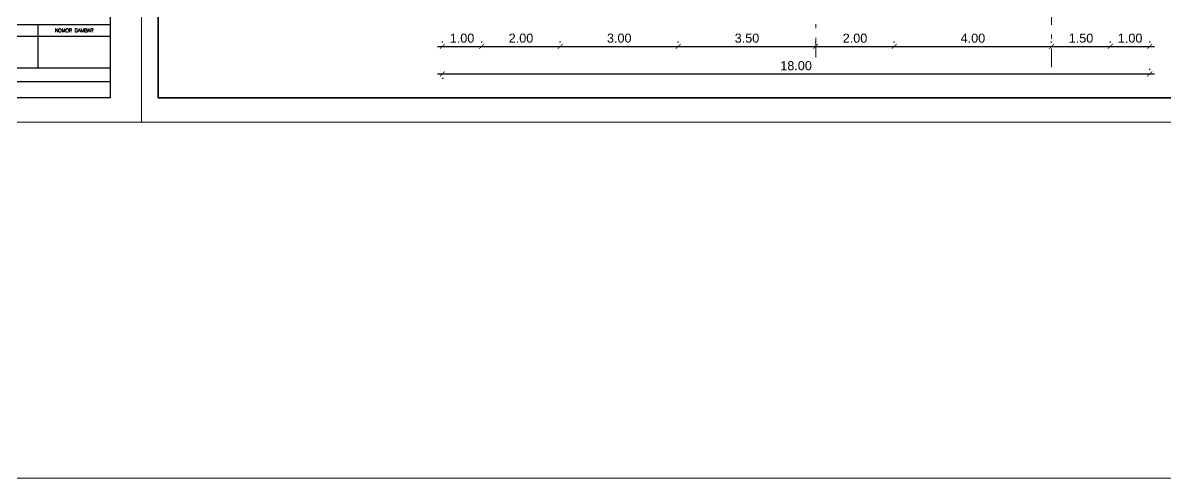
# Model space of a CAD drawing. Header units: millimetres. Extents: x -667 to -468, y -723 to -475.
# Drawn here: x -556.82 to -527.75, y -723.18 to -711.6 of the extents above; entities that cross this region are included whole.
import ezdxf
from ezdxf.enums import TextEntityAlignment as Align

# ---------------------------------------------------------------- set-up
doc = ezdxf.new("R2010")
doc.units = ezdxf.units.MM
doc.linetypes.add('CENTER', pattern=[2, 1.25, -0.25, 0.25, -0.25])
doc.linetypes.add('DASHDOT', pattern=[1, 0.5, -0.25, 0, -0.25])
doc.layers.get('0').update_dxf_attribs({"lineweight": 9})
doc.layers.get('Defpoints').update_dxf_attribs({"lineweight": 0})
doc.layers.add('GRID', color=250, linetype='CENTER', lineweight=0)
doc.layers.add('NOTASI', color=250, linetype='Continuous', lineweight=5)
doc.layers.add('KOP', color=1, linetype='Continuous')
doc.styles.add('ROMANS', font='romans.shx')
doc.styles.get("Standard").update_dxf_attribs({"font": 'arial.ttf'})
doc.dimstyles.new('Copy of 1-100', dxfattribs={"dimtxt": 0.23, "dimasz": 0.125, "dimexe": 0.125, "dimexo": 0.1, "dimgap": 0.09, "dimtad": 1, "dimtoh": 1, "dimzin": 0, "dimdsep": 46, "dimtxsty": 'Standard', "dimblk": 'ARCHTICK', "dimcen": 0.09, "dimdle": 0.125, "dimclrt": 2, "dimadec": 0, "dimazin": 0, "dimtfac": 1, "dimtofl": 0, "dimtmove": 0, "dimatfit": 3, "dimldrblk": 'ARCHTICK', "dimfxl": 1, "dimtolj": 1, "dimtzin": 0, "dimarcsym": 0})

# ---------------------------------------------------------------- blocks, each defined once
blk = doc.blocks.new('EW2433')
at = {"layer": 'Defpoints'}
for p, q in [((482.796, -195.749), (482.796, -209.927)), ((502.962, -209.927), (502.962, -195.749)), ((482.796, -209.927), (502.962, -209.927))]:
    blk.add_line(p, q, dxfattribs=at)
at = {"layer": 'KOP', "color": 11, "ltscale": 0.1}
for p, q in [((483.021, -209.596), (483.021, -195.95)), ((483.024, -195.952), (483.024, -209.593)), ((500.447, -209.596), (483.021, -209.596)), ((483.024, -209.593), (500.444, -209.593))]:
    blk.add_line(p, q, dxfattribs=at)
at = {"layer": 'KOP', "linetype": 'Continuous'}
for p, q in [((502.538, -195.95), (502.538, -209.596)), ((500.579, -208.602), (502.538, -208.602)), ((502.538, -208.602), (502.538, -209.191)), ((502.538, -209.191), (500.579, -209.191)), ((500.579, -209.374), (502.538, -209.374)), ((502.538, -209.374), (502.538, -209.596)), ((502.538, -209.596), (500.579, -209.596)), ((502.538, -209.596), (500.579, -209.596))]:
    blk.add_line(p, q, dxfattribs=at)
at = {"layer": 'KOP', "color": 3, "ltscale": 0.1}
for p, q in [((501.558, -209.191), (501.558, -208.602)), ((502.538, -208.761), (500.579, -208.761))]:
    blk.add_line(p, q, dxfattribs=at)
at = {"layer": 'KOP', "color": 1, "linetype": 'Continuous', "style": 'ROMANS', "width": 1}
blk.add_text('NOMOR GAMBAR', height=0.04899, dxfattribs=at).set_placement((502.049, -208.68), align=Align.MIDDLE)
blk = doc.blocks.new('_ArchTick')
at = {"color": 0, "linetype": 'ByBlock', "const_width": 0.15}
blk.add_lwpolyline([(-0.5, -0.5), (0.5, 0.5)], dxfattribs=at)
blk = doc.blocks.new('*D1252')
at = {"layer": 'Defpoints', "color": 0}
for p in [(-546.146, -712.201), (-545.146, -712.201), (-545.146, -712.201)]:
    blk.add_point(p, dxfattribs=at)
at = {"layer": 'NOTASI', "color": 0, "lineweight": -2}
for p, q in [((-546.146, -712.101), (-546.146, -712.076)), ((-545.146, -712.101), (-545.146, -712.076)), ((-546.271, -712.201), (-545.021, -712.201))]:
    blk.add_line(p, q, dxfattribs=at)
at = {"layer": 'NOTASI', "color": 0, "lineweight": -2, "xscale": 0.125, "yscale": 0.125, "zscale": 0.125, "rotation": 180}
blk.add_blockref('_ArchTick', (-546.146, -712.201), dxfattribs=at)
at = {"layer": 'NOTASI', "color": 0, "lineweight": -2, "xscale": 0.125, "yscale": 0.125, "zscale": 0.125}
blk.add_blockref('_ArchTick', (-545.146, -712.201), dxfattribs=at)
at = {"layer": 'NOTASI', "color": 2, "insert": (-545.646, -711.994), "char_height": 0.23, "attachment_point": 5}
blk.add_mtext('\\A1;1.00', dxfattribs=at)
blk = doc.blocks.new('*D1253')
at = {"layer": 'Defpoints', "color": 0}
for p in [(-546.146, -712.901), (-528.146, -712.901), (-528.146, -712.901)]:
    blk.add_point(p, dxfattribs=at)
at = {"layer": 'NOTASI', "color": 0, "lineweight": -2}
for p, q in [((-546.271, -712.901), (-528.021, -712.901)), ((-546.146, -713.001), (-546.146, -713.026)), ((-528.146, -712.801), (-528.146, -712.776))]:
    blk.add_line(p, q, dxfattribs=at)
at = {"layer": 'NOTASI', "color": 0, "lineweight": -2, "xscale": 0.125, "yscale": 0.125, "zscale": 0.125, "rotation": 180}
blk.add_blockref('_ArchTick', (-546.146, -712.901), dxfattribs=at)
at = {"layer": 'NOTASI', "color": 0, "lineweight": -2, "xscale": 0.125, "yscale": 0.125, "zscale": 0.125}
blk.add_blockref('_ArchTick', (-528.146, -712.901), dxfattribs=at)
at = {"layer": 'NOTASI', "color": 2, "insert": (-537.146, -712.694), "char_height": 0.23, "attachment_point": 5}
blk.add_mtext('\\A1;18.00', dxfattribs=at)
blk = doc.blocks.new('*D1254')
at = {"layer": 'Defpoints', "color": 0}
for p in [(-545.146, -712.201), (-543.146, -712.201), (-543.146, -712.201)]:
    blk.add_point(p, dxfattribs=at)
at = {"layer": 'NOTASI', "color": 0, "lineweight": -2}
for p, q in [((-545.146, -712.101), (-545.146, -712.076)), ((-543.146, -712.101), (-543.146, -712.076)), ((-545.271, -712.201), (-543.021, -712.201))]:
    blk.add_line(p, q, dxfattribs=at)
at = {"layer": 'NOTASI', "color": 0, "lineweight": -2, "xscale": 0.125, "yscale": 0.125, "zscale": 0.125, "rotation": 180}
blk.add_blockref('_ArchTick', (-545.146, -712.201), dxfattribs=at)
at = {"layer": 'NOTASI', "color": 0, "lineweight": -2, "xscale": 0.125, "yscale": 0.125, "zscale": 0.125}
blk.add_blockref('_ArchTick', (-543.146, -712.201), dxfattribs=at)
at = {"layer": 'NOTASI', "color": 2, "insert": (-544.146, -711.994), "char_height": 0.23, "attachment_point": 5}
blk.add_mtext('\\A1;2.00', dxfattribs=at)
blk = doc.blocks.new('*D1255')
at = {"layer": 'Defpoints', "color": 0}
for p in [(-543.146, -712.201), (-540.146, -712.201), (-540.146, -712.201)]:
    blk.add_point(p, dxfattribs=at)
at = {"layer": 'NOTASI', "color": 0, "lineweight": -2}
for p, q in [((-543.146, -712.101), (-543.146, -712.076)), ((-540.146, -712.101), (-540.146, -712.076)), ((-543.271, -712.201), (-540.021, -712.201))]:
    blk.add_line(p, q, dxfattribs=at)
at = {"layer": 'NOTASI', "color": 0, "lineweight": -2, "xscale": 0.125, "yscale": 0.125, "zscale": 0.125, "rotation": 180}
blk.add_blockref('_ArchTick', (-543.146, -712.201), dxfattribs=at)
at = {"layer": 'NOTASI', "color": 0, "lineweight": -2, "xscale": 0.125, "yscale": 0.125, "zscale": 0.125}
blk.add_blockref('_ArchTick', (-540.146, -712.201), dxfattribs=at)
at = {"layer": 'NOTASI', "color": 2, "insert": (-541.646, -711.993), "char_height": 0.23, "attachment_point": 5}
blk.add_mtext('\\A1;3.00', dxfattribs=at)
blk = doc.blocks.new('*D1256')
at = {"layer": 'Defpoints', "color": 0}
for p in [(-540.146, -712.201), (-536.646, -712.201), (-536.646, -712.201)]:
    blk.add_point(p, dxfattribs=at)
at = {"layer": 'NOTASI', "color": 0, "lineweight": -2}
for p, q in [((-540.146, -712.101), (-540.146, -712.076)), ((-536.646, -712.101), (-536.646, -712.076)), ((-540.271, -712.201), (-536.521, -712.201))]:
    blk.add_line(p, q, dxfattribs=at)
at = {"layer": 'NOTASI', "color": 0, "lineweight": -2, "xscale": 0.125, "yscale": 0.125, "zscale": 0.125, "rotation": 180}
blk.add_blockref('_ArchTick', (-540.146, -712.201), dxfattribs=at)
at = {"layer": 'NOTASI', "color": 0, "lineweight": -2, "xscale": 0.125, "yscale": 0.125, "zscale": 0.125}
blk.add_blockref('_ArchTick', (-536.646, -712.201), dxfattribs=at)
at = {"layer": 'NOTASI', "color": 2, "insert": (-538.396, -711.993), "char_height": 0.23, "attachment_point": 5}
blk.add_mtext('\\A1;3.50', dxfattribs=at)
blk = doc.blocks.new('*D1257')
at = {"layer": 'Defpoints', "color": 0}
for p in [(-536.646, -712.201), (-534.646, -712.201), (-534.646, -712.201)]:
    blk.add_point(p, dxfattribs=at)
at = {"layer": 'NOTASI', "color": 0, "lineweight": -2}
for p, q in [((-536.646, -712.101), (-536.646, -712.076)), ((-534.646, -712.101), (-534.646, -712.076)), ((-536.771, -712.201), (-534.521, -712.201))]:
    blk.add_line(p, q, dxfattribs=at)
at = {"layer": 'NOTASI', "color": 0, "lineweight": -2, "xscale": 0.125, "yscale": 0.125, "zscale": 0.125, "rotation": 180}
blk.add_blockref('_ArchTick', (-536.646, -712.201), dxfattribs=at)
at = {"layer": 'NOTASI', "color": 0, "lineweight": -2, "xscale": 0.125, "yscale": 0.125, "zscale": 0.125}
blk.add_blockref('_ArchTick', (-534.646, -712.201), dxfattribs=at)
at = {"layer": 'NOTASI', "color": 2, "insert": (-535.646, -711.994), "char_height": 0.23, "attachment_point": 5}
blk.add_mtext('\\A1;2.00', dxfattribs=at)
blk = doc.blocks.new('*D1258')
at = {"layer": 'Defpoints', "color": 0}
for p in [(-534.646, -712.201), (-530.646, -712.201), (-530.646, -712.201)]:
    blk.add_point(p, dxfattribs=at)
at = {"layer": 'NOTASI', "color": 0, "lineweight": -2}
for p, q in [((-534.646, -712.101), (-534.646, -712.076)), ((-530.646, -712.101), (-530.646, -712.076)), ((-534.771, -712.201), (-530.521, -712.201))]:
    blk.add_line(p, q, dxfattribs=at)
at = {"layer": 'NOTASI', "color": 0, "lineweight": -2, "xscale": 0.125, "yscale": 0.125, "zscale": 0.125, "rotation": 180}
blk.add_blockref('_ArchTick', (-534.646, -712.201), dxfattribs=at)
at = {"layer": 'NOTASI', "color": 0, "lineweight": -2, "xscale": 0.125, "yscale": 0.125, "zscale": 0.125}
blk.add_blockref('_ArchTick', (-530.646, -712.201), dxfattribs=at)
at = {"layer": 'NOTASI', "color": 2, "insert": (-532.646, -711.994), "char_height": 0.23, "attachment_point": 5}
blk.add_mtext('\\A1;4.00', dxfattribs=at)
blk = doc.blocks.new('*D1259')
at = {"layer": 'Defpoints', "color": 0}
for p in [(-530.646, -712.201), (-529.146, -712.201), (-529.146, -712.201)]:
    blk.add_point(p, dxfattribs=at)
at = {"layer": 'NOTASI', "color": 0, "lineweight": -2}
for p, q in [((-530.646, -712.101), (-530.646, -712.076)), ((-529.146, -712.101), (-529.146, -712.076)), ((-530.771, -712.201), (-529.021, -712.201))]:
    blk.add_line(p, q, dxfattribs=at)
at = {"layer": 'NOTASI', "color": 0, "lineweight": -2, "xscale": 0.125, "yscale": 0.125, "zscale": 0.125, "rotation": 180}
blk.add_blockref('_ArchTick', (-530.646, -712.201), dxfattribs=at)
at = {"layer": 'NOTASI', "color": 0, "lineweight": -2, "xscale": 0.125, "yscale": 0.125, "zscale": 0.125}
blk.add_blockref('_ArchTick', (-529.146, -712.201), dxfattribs=at)
at = {"layer": 'NOTASI', "color": 2, "insert": (-529.896, -711.994), "char_height": 0.23, "attachment_point": 5}
blk.add_mtext('\\A1;1.50', dxfattribs=at)
blk = doc.blocks.new('*D1260')
at = {"layer": 'Defpoints', "color": 0}
for p in [(-529.146, -712.201), (-528.146, -712.201), (-528.146, -712.201)]:
    blk.add_point(p, dxfattribs=at)
at = {"layer": 'NOTASI', "color": 0, "lineweight": -2}
for p, q in [((-529.146, -712.101), (-529.146, -712.076)), ((-528.146, -712.101), (-528.146, -712.076)), ((-529.271, -712.201), (-528.021, -712.201))]:
    blk.add_line(p, q, dxfattribs=at)
at = {"layer": 'NOTASI', "color": 0, "lineweight": -2, "xscale": 0.125, "yscale": 0.125, "zscale": 0.125, "rotation": 180}
blk.add_blockref('_ArchTick', (-529.146, -712.201), dxfattribs=at)
at = {"layer": 'NOTASI', "color": 0, "lineweight": -2, "xscale": 0.125, "yscale": 0.125, "zscale": 0.125}
blk.add_blockref('_ArchTick', (-528.146, -712.201), dxfattribs=at)
at = {"layer": 'NOTASI', "color": 2, "insert": (-528.646, -711.994), "char_height": 0.23, "attachment_point": 5}
blk.add_mtext('\\A1;1.00', dxfattribs=at)

msp = doc.modelspace()

# ---------------------------------------------------------------- linework, layer by layer
at = {"color": 1, "linetype": 'ByBlock', "true_color": 0xff1a1a}
msp.add_lwpolyline([(-637.448, -654.855), (-468.305, -654.855), (-468.305, -723.184), (-637.448, -723.184)], close=True, dxfattribs=at)
at = {"layer": 'GRID', "linetype": 'DASHDOT', "lineweight": 0}
for p, q in [((-530.646, -697.952), (-530.646, -712.73)), ((-536.646, -705.386), (-536.646, -712.73))]:
    msp.add_line(p, q, dxfattribs=at)

# ---------------------------------------------------------------- block references
at = {"xscale": 1.875, "yscale": 1.875, "zscale": 1.875}
for p in [(-1496.856, -320.52), (-1459.046, -320.52)]:
    msp.add_blockref('EW2433', p, dxfattribs=at)

# ---------------------------------------------------------------- dimensions: what is measured, and where the dimension line sits
at = {"layer": 'NOTASI'}
for base, p1, p2, picture, middle in [((-545.146, -712.201), (-546.146, -712.201), (-545.146, -712.201), '*D1252', (-545.646, -711.994)), ((-543.146, -712.201), (-545.146, -712.201), (-543.146, -712.201), '*D1254', (-544.146, -711.994)), ((-540.146, -712.201), (-543.146, -712.201), (-540.146, -712.201), '*D1255', (-541.646, -711.993)), ((-536.646, -712.201), (-540.146, -712.201), (-536.646, -712.201), '*D1256', (-538.396, -711.993)), ((-534.646, -712.201), (-536.646, -712.201), (-534.646, -712.201), '*D1257', (-535.646, -711.994)), ((-530.646, -712.201), (-534.646, -712.201), (-530.646, -712.201), '*D1258', (-532.646, -711.994)), ((-529.146, -712.201), (-530.646, -712.201), (-529.146, -712.201), '*D1259', (-529.896, -711.994)), ((-528.146, -712.201), (-529.146, -712.201), (-528.146, -712.201), '*D1260', (-528.646, -711.994)), ((-528.146, -712.901), (-546.146, -712.901), (-528.146, -712.901), '*D1253', (-537.146, -712.694))]:
    dim = msp.add_linear_dim(base=base, p1=p1, p2=p2, dimstyle='Copy of 1-100', dxfattribs=at)
    dim.commit()
    dim.dimension.update_dxf_attribs({"geometry": picture, "text_midpoint": middle})

doc.saveas('drawing.dxf')
